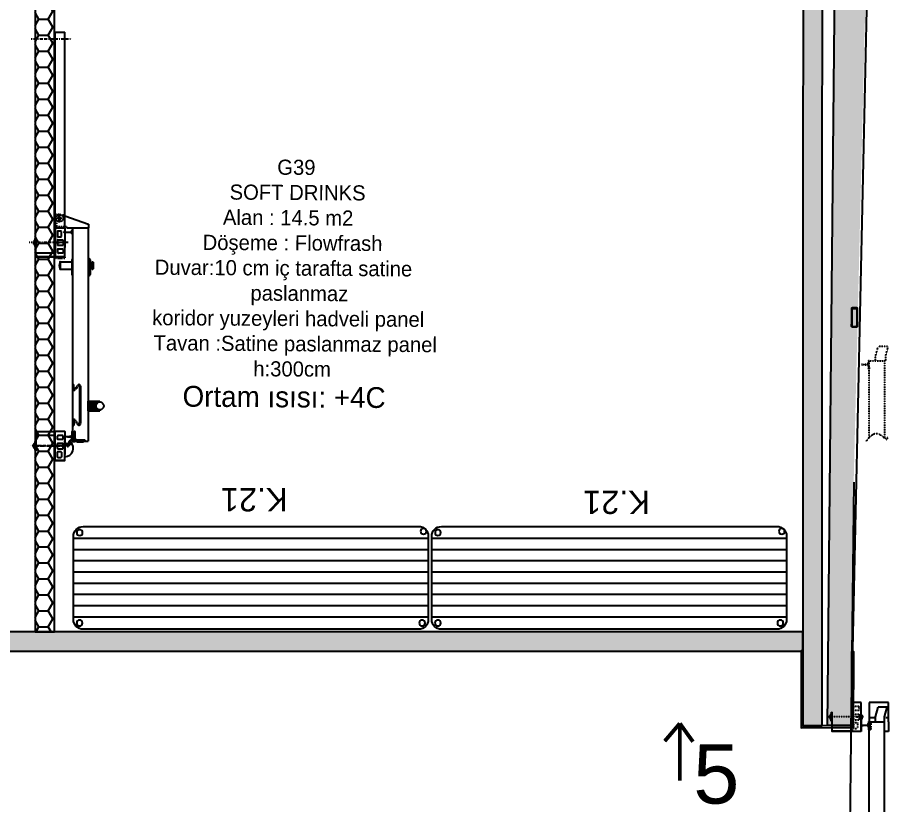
# Model space of a CAD drawing. Header units: millimetres. Extents: x 17474 to 44983, y -1049 to 14585.
# Drawn here: x 22592.6 to 23039.9, y 767.7 to 1173.8 of the extents above; entities that cross this region are included whole.
import ezdxf

# ---------------------------------------------------------------- set-up
doc = ezdxf.new("R2010")
doc.units = ezdxf.units.MM
doc.linetypes.add('STRICHPUNKT', pattern=[1, 0.5, -0.25, 0, -0.25])
doc.linetypes.add('VERDECKT', pattern=[0.375, 0.25, -0.125])
for name, color, linetype in [('10 CM  SOĞUK ODA PANEL-PASLANMAZ KAPLAMA', 253, 'Continuous'), ('ACHSEN', 12, 'STRICHPUNKT'), ('BEMASSUNG', 9, 'Continuous'), ('DUVAR', 2, 'Continuous'), ('DUVARIC', 254, 'Continuous'), ('HILFSKONSTR', 7, 'Continuous'), ('INT-HATCH-1', 254, 'Continuous'), ('Kıtc-041 İstif Rafı', 7, 'Continuous'), ('SOĞUK ODA KAPI', 42, 'Continuous'), ('TEXT03', 2, 'Continuous'), ('TXT-YOO', 7, 'Continuous'), ('UMRISS02', 1, 'Continuous'), ('UMRISS03', 2, 'Continuous'), ('UMRISS05', 3, 'Continuous'), ('VERDECKTE', 13, 'VERDECKT')]:
    doc.layers.add(name, color=color, linetype=linetype)
doc.styles.add('MEKAN', font='stylu.ttf', dxfattribs={"height": 13})
doc.styles.add('X_Roads$0$Standard', font='arial.ttf')

# ---------------------------------------------------------------- blocks, each defined once
blk = doc.blocks.new('A$C4AF70ADA')
at = {"layer": 'Kıtc-041 İstif Rafı'}
for p, q in [((178, 53), (5, 53)), ((0, 48), (0, 5)), ((183, 47), (0, 47)), ((183, 5), (183, 48)), ((183, 41.2), (0, 41.2)), ((183, 35.4), (0, 35.4)), ((183, 29.6), (0, 29.6)), ((183, 23.8), (0, 23.8)), ((183, 18), (0, 18)), ((183, 12.2), (0, 12.2)), ((183, 6.4), (0, 6.4)), ((5, 0), (178, 0))]:
    blk.add_line(p, q, dxfattribs=at)
for centre in [(2.5, 50.5), (179.78, 49.81), (3.21, 3.21), (179.79, 3.21)]:
    blk.add_circle(centre, 1.5, dxfattribs=at)
for centre, start, end in [((4.96, 48.04), 89.5349, 180.4651), ((178.04, 48), 359.5349, 90.4651), ((4.96, 4.96), 179.5349, 270.4651), ((178.04, 4.96), 269.5349, 0.4651)]:
    blk.add_arc(centre, 4.96, start, end, dxfattribs=at)
blk = doc.blocks.new('GÖRÜNÜŞ')
at = {"layer": 'DUVAR', "color": 30, "const_width": 2}
for points in [[(15813.47, 8139.45), (15805.67, 8130.29)], [(15813.47, 8139.45), (15813.47, 8109.96)], [(15813.47, 8139.45), (15820.24, 8130.01)]]:
    blk.add_lwpolyline(points, dxfattribs=at)
blk = doc.blocks.new('11')
at = {"layer": 'UMRISS05'}
for p, q in [((-32.4, 35.6), (17.6, 35.6)), ((-32.4, 35.6), (-32.4, -24.4)), ((-22.4, 35.6), (-22.4, -11.2)), ((-12.4, 35.6), (-12.4, -5)), ((-2.4, 35.6), (-2.4, -5)), ((7.6, 35.6), (7.6, -11.2)), ((17.6, 35.6), (17.6, -24.4)), ((-27.4, -24.4), (-32.4, -24.4)), ((12.6, -24.4), (17.6, -24.4))]:
    blk.add_line(p, q, dxfattribs=at)
blk.add_circle((-7.4, -24.4), 20, dxfattribs=at)
blk = doc.blocks.new('A$C345C278E')
at = {"layer": 'TEXT03'}
h = blk.add_hatch(dxfattribs=at)
h.set_pattern_fill('ANSI31', color=256, scale=0.1, angle=90, style=0)
h.set_pattern_definition([(45, (10.764042, -142.375187), (0.0088388348, -0.0088388348), [])])
h.paths.add_polyline_path([(119.15, 15.68, 0.16), (121.65, 15.68)])
at = {"layer": 'ACHSEN'}
for p, q in [((3.47, 1.02), (3.47, 21.92)), ((108.6, 20.08), (108.6, 0)), ((213.4, 19.54), (213.4, 0.73)), ((213.4, 2.25), (213.4, 18.86)), ((108.6, 13.09), (108.6, 15.49)), ((213.4, 13.09), (213.4, 15.49))]:
    blk.add_line(p, q, dxfattribs=at)
at = {"layer": 'ACHSEN', "ltscale": 0.1}
for p, q in [((95.1, 15.6), (96.9, 15.6)), ((96, 16.5), (96, 14.7))]:
    blk.add_line(p, q, dxfattribs=at)
at = {"layer": 'ACHSEN'}
blk.add_lwpolyline([(116.73, 13.61), (116.02, 13.61), (116.02, 18.28), (116.73, 18.28)], close=True, dxfattribs=at)
at = {"layer": 'BEMASSUNG'}
for p, q in [((113.91, 3.4), (113.91, 13.4)), ((207.91, 3.4), (207.91, 13.4))]:
    blk.add_line(p, q, dxfattribs=at)
at = {"layer": 'TEXT03'}
for p, q in [((117.52, 31.4), (125.02, 31.4)), ((118.54, 32.6), (122.34, 32.6)), ((118.54, 32.4), (118.54, 32.6)), ((118.54, 32.4), (122.34, 32.4)), ((118.74, 32.9), (122.14, 32.9)), ((122.34, 32.4), (122.34, 32.6)), ((117.02, 30.9), (125.52, 30.9)), ((117.02, 30.4), (117.02, 30.9)), ((117.02, 30.4), (125.52, 30.4)), ((125.52, 30.4), (125.52, 30.9)), ((117.48, 21.9), (124.98, 21.9)), ((118.5, 15.98), (118.5, 21.9)), ((122.3, 15.98), (122.3, 21.88)), ((118.5, 15.98), (122.3, 15.98)), ((118.8, 15.68), (122, 15.68)), ((118.8, 15.68), (122, 15.68))]:
    blk.add_line(p, q, dxfattribs=at)
for centre, radius, start, end in [((117.52, 30.9), 0.5, 90, 180), ((118.99, 32.52), 0.45, 122.681, 169.9389), ((118.28, 31.9), 0.565, 297.764, 62.236), ((122.61, 31.9), 0.565, 117.764, 242.236), ((121.9, 32.52), 0.45, 10.0611, 57.319), ((125.02, 30.9), 0.5, 0, 90), ((117.48, 22.4), 0.5, 180, 270), ((124.98, 22.4), 0.5, 270, 0), ((118.8, 15.98), 0.3, 180, 270), ((120.4, 19.49), 4.01, 251.8194, 288.1806), ((122, 15.98), 0.3, 270, 0)]:
    blk.add_arc(centre, radius, start, end, dxfattribs=at)
at = {"layer": 'UMRISS02'}
blk.add_line((211.74, 26.3), (210.2, 26.3), dxfattribs=at)
at = {"layer": 'UMRISS03'}
for p, q in [((94.78, 18.35), (99, 30.6)), ((99, 30.6), (101, 30.6)), ((101, 19.6), (101, 30.6)), ((211.3, 27.95), (211, 27.95)), ((211.3, 24.45), (211.3, 27.95)), ((102.05, 22.41), (102.09, 22.25)), ((104.35, 22.41), (104.32, 22.25)), ((205.85, 22.35), (205.85, 22.4)), ((207.35, 22.4), (205.85, 22.4)), ((207.3, 22.4), (207.9, 22.4)), ((208.21, 22.4), (207.98, 22.1)), ((208.3, 22.37), (208.3, 22.2)), ((208.51, 22.4), (208.51, 22.38)), ((208.91, 22.4), (208.91, 22.38)), ((209.2, 22.37), (209.2, 22.2)), ((210.65, 22.4), (209.25, 22.4)), ((209.29, 22.4), (209.52, 22.1)), ((211, 22.4), (210.2, 22.4)), ((211, 22.4), (210.2, 22.4)), ((211.3, 24.45), (211, 24.45)), ((211.05, 23.6), (211, 23.6)), ((211, 22.4), (211, 23.6)), ((211.25, 22.1), (211.25, 23.4)), ((211.25, 22.1), (211.25, 23.4)), ((100.5, 19.1), (101, 19.6)), ((100.5, 19.1), (101, 19.6)), ((100.5, 19.1), (100.5, 18.35)), ((100.5, 19.1), (100.5, 18.35)), ((101, 13.6), (101, 18.2)), ((101, 18.2), (101, 13.6)), ((101.2, 18.4), (109.94, 18.4)), ((101.2, 18.4), (111.17, 18.4)), ((101.2, 18.4), (101.3, 18.4)), ((102.58, 21.99), (102.22, 22.11)), ((103.15, 17.99), (102.99, 21.45)), ((103.25, 17.99), (103.42, 21.45)), ((103.83, 21.99), (104.19, 22.11)), ((115.8, 18.4), (109.82, 18.4)), ((116, 18.2), (116, 13.6)), ((181.5, 22.3), (203.1, 22.3)), ((206, 18.4), (206, 13.6)), ((206, 18.4), (212.18, 18.4)), ((207.98, 22.1), (206.1, 22.1)), ((208.15, 22.1), (206.27, 22.1)), ((208.2, 22.1), (206.8, 22.1)), ((208.2, 22.1), (206.8, 22.1)), ((208.05, 21.85), (207.89, 21.85)), ((210.7, 22.1), (209.3, 22.1)), ((210.4, 22.1), (209.3, 22.1)), ((209.61, 21.85), (209.45, 21.85)), ((211.25, 22.1), (209.52, 22.1)), ((211.25, 22.1), (209.52, 22.1)), ((210.4, 22.1), (210.4, 21.46)), ((220.8, 18.4), (210.83, 18.4)), ((210.9, 22.1), (210.9, 21.46)), ((211.06, 20.52), (212.69, 19.93)), ((211.23, 20.99), (212.79, 20.43)), ((220.8, 18.4), (212.06, 18.4)), ((212.87, 20.46), (212.87, 20.46)), ((220.8, 18.4), (220.7, 18.4)), ((221, 13.6), (221, 18.2)), ((221, 18.2), (221, 13.6)), ((102.6, 14.73), (102.6, 16.33)), ((105.4, 16.53), (102.8, 16.53)), ((102.8, 14.53), (105.4, 14.53)), ((105.6, 14.73), (105.6, 16.33)), ((107.1, 14.73), (107.1, 17.23)), ((107.3, 17.43), (109.7, 17.43)), ((107.3, 14.53), (109.7, 14.53)), ((109.9, 14.73), (109.9, 17.23)), ((111.9, 17.23), (111.9, 14.73)), ((112.1, 17.43), (113.8, 17.43)), ((112.1, 14.53), (113.5, 14.53)), ((114, 17.23), (114, 15.03)), ((208, 17.23), (208, 15.03)), ((209.9, 17.43), (208.2, 17.43)), ((209.9, 14.53), (208.5, 14.53)), ((210.1, 17.23), (210.1, 14.73)), ((212.1, 14.73), (212.1, 17.23)), ((214.7, 17.43), (212.3, 17.43)), ((214.7, 14.53), (212.3, 14.53)), ((214.9, 14.73), (214.9, 17.23)), ((216.4, 14.73), (216.4, 16.33)), ((216.6, 16.53), (219.2, 16.53)), ((219.2, 14.53), (216.6, 14.53)), ((219.4, 14.73), (219.4, 16.33)), ((101.2, 13.4), (114.51, 13.4)), ((114.5, 13.4), (115.8, 13.4)), ((114.5, 13.28), (114.5, 13.4)), ((114.5, 13.28), (115.73, 13.28)), ((114.5, 13.28), (114.51, 13.28)), ((115.38, 13.4), (115.7, 13.4)), ((115.88, 13.13), (115.88, 3.55)), ((116, 3.58), (116, 13.1)), ((206, 5.23), (206, 13.1)), ((206, 3.58), (206, 13.1)), ((206.12, 13.13), (206.12, 3.55)), ((207.5, 13.4), (206.2, 13.4)), ((207.5, 13.28), (206.27, 13.28)), ((206.62, 13.4), (206.3, 13.4)), ((220.8, 13.4), (207.49, 13.4)), ((207.5, 13.28), (207.49, 13.28)), ((207.5, 13.28), (207.5, 13.4)), ((115.73, 3.4), (106, 3.4)), ((106, 3.28), (106, 3.4)), ((115.7, 3.28), (106, 3.28)), ((106.35, 3.08), (106.35, 3.28)), ((106.35, 3.28), (110.85, 3.28)), ((106.35, 3.08), (110.85, 3.08)), ((107.46, 2.63), (107.6, 2.45)), ((107.46, 2.63), (109.74, 2.63)), ((109.6, 2.45), (109.74, 2.63)), ((110.85, 3.28), (110.85, 3.08)), ((206.27, 3.4), (216, 3.4)), ((206.3, 3.28), (216, 3.28)), ((215.65, 3.28), (211.15, 3.28)), ((211.15, 3.28), (211.15, 3.08)), ((215.65, 3.08), (211.15, 3.08)), ((214.54, 2.63), (212.26, 2.63)), ((212.4, 2.46), (212.26, 2.63)), ((214.54, 2.63), (214.4, 2.46)), ((215.65, 3.08), (215.65, 3.28)), ((216, 3.28), (216, 3.4))]:
    blk.add_line(p, q, dxfattribs=at)
at = {"layer": 'UMRISS03', "linetype": 'STRICHPUNKT'}
for p, q in [((103.12, 17.99), (103.08, 18.85)), ((103.28, 17.99), (103.33, 18.85))]:
    blk.add_line(p, q, dxfattribs=at)
at = {"layer": 'UMRISS03', "flags": 128}
for points in [[(212.81, 20.93), (212.78, 20.88), (212.76, 20.83), (212.75, 20.78), (212.74, 20.72), (212.74, 20.67), (212.74, 20.62), (212.76, 20.57), (212.78, 20.53), (212.8, 20.5), (212.83, 20.47), (212.87, 20.46)], [(212.87, 20.46), (212.89, 20.45), (212.93, 20.44), (212.95, 20.42), (212.96, 20.41), (212.97, 20.41), (212.97, 20.4), (212.97, 20.4), (212.97, 20.4)]]:
    blk.add_lwpolyline(points, dxfattribs=at)
at = {"layer": 'UMRISS03'}
for centre, radius, start, end in [((208.71, 22.38), 0.2, 180, 0), ((211.05, 23.4), 0.2, 0, 104.4626), ((211.05, 23.4), 0.2, 0, 90), ((214.71, 18.4), 4.3, 0, 138.0866), ((101.2, 18.2), 0.2, 90, 180), ((102.28, 22.3), 0.2, 192, 251.5825), ((102.39, 21.42), 0.6, 2.7124, 71.5825), ((103.2, 17.93), 0.075, 140.1906, 39.8094), ((103.13, 17.99), 0.025, 320.1906, 2.0149), ((103.28, 17.99), 0.025, 177.9851, 219.8094), ((104.02, 21.42), 0.6, 108.4175, 177.2876), ((104.12, 22.3), 0.2, 288.4175, 348), ((115.8, 18.2), 0.2, 0, 90), ((206.1, 22.35), 0.25, 180, 270), ((206.2, 18.2), 0.2, 90, 180), ((207.9, 22.15), 0.3, 189.5902, 269.5345), ((208.05, 21.55), 0.3, 8.5433, 90), ((208.2, 22.2), 0.1, 270, 0), ((174.73, 16.55), 33.99, 2.0149, 8.5433), ((242.77, 16.55), 33.99, 171.4567, 177.9851), ((209.46, 21.55), 0.3, 90.4655, 171.4567), ((209.3, 22.2), 0.1, 180, 270), ((209.6, 22.15), 0.3, 270.4655, 350.4098), ((211.4, 21.46), 1, 180, 250), ((211.4, 21.46), 0.5, 180, 250), ((214.97, 18.4), 2.8, 137.518, 180.0451), ((213.43, 15.89), 2.74, 66.6205, 113.3795), ((212.85, 20.3), 0.152, 37.9227, 78.3654), ((212.77, 20.44), 0.202, 312.0695, 348.2654), ((212.76, 19.98), 0.342, 43.9504, 64.5133), ((220.8, 18.2), 0.2, 0, 90), ((101.2, 13.6), 0.2, 180, 270), ((102.8, 16.33), 0.2, 90, 180), ((102.8, 14.73), 0.2, 180, 270), ((105.4, 16.33), 0.2, 0, 90), ((105.4, 14.73), 0.2, 270, 0), ((107.3, 17.23), 0.2, 90, 180), ((107.3, 14.73), 0.2, 180, 270), ((109.7, 17.23), 0.2, 0, 90), ((109.7, 14.73), 0.2, 270, 0), ((112.1, 17.23), 0.2, 90, 180), ((112.1, 14.73), 0.2, 180, 270), ((113.5, 15.03), 0.5, 270, 0), ((113.8, 17.23), 0.2, 0, 90), ((115.8, 13.6), 0.2, 270, 0), ((206.2, 13.6), 0.2, 180, 270), ((208.2, 17.23), 0.2, 90, 180), ((208.5, 15.03), 0.5, 180, 270), ((208.75, 17.68), 0.075, 140.1906, 39.8094), ((208.67, 17.74), 0.025, 320.1906, 2.0149), ((208.83, 17.74), 0.025, 177.9851, 219.8094), ((209.9, 17.23), 0.2, 0, 90), ((209.9, 14.73), 0.2, 270, 0), ((212.3, 17.23), 0.2, 90, 180), ((212.3, 14.73), 0.2, 180, 270), ((214.7, 17.23), 0.2, 0, 90), ((214.7, 14.73), 0.2, 270, 0), ((216.6, 16.33), 0.2, 90, 180), ((216.6, 14.73), 0.2, 180, 270), ((219.2, 16.33), 0.2, 0, 90), ((219.2, 14.73), 0.2, 270, 0), ((220.8, 13.6), 0.2, 270, 0), ((115.7, 13.1), 0.3, 0, 90), ((115.73, 13.13), 0.15, 0, 90), ((206.3, 13.1), 0.3, 90, 180), ((206.27, 13.13), 0.15, 90, 180), ((108.6, 6.98), 4.5, 240, 255.2684), ((108.6, 3.28), 1.3, 219.7021, 320.2979), ((108.6, 6.98), 4.5, 284.7316, 300), ((115.7, 3.58), 0.3, 270, 0), ((115.73, 3.55), 0.15, 270, 0), ((206.3, 3.58), 0.3, 180, 270), ((206.27, 3.55), 0.15, 180, 270), ((213.4, 6.98), 4.5, 240, 255.2684), ((213.4, 3.29), 1.3, 219.7021, 320.2979), ((213.4, 6.98), 4.5, 284.7316, 300)]:
    blk.add_arc(centre, radius, start, end, dxfattribs=at)
at = {"layer": 'UMRISS03', "linetype": 'STRICHPUNKT'}
blk.add_arc((103.2, 17.93), 0.105, 141.2647, 38.7353, dxfattribs=at)
at = {"layer": 'UMRISS03'}
for points, knots in [([(211.51, 21.27), (211.51, 21.27), (211.51, 21.27), (211.53, 21.27), (211.59, 21.25), (211.67, 21.23), (211.78, 21.2), (211.92, 21.16), (212.07, 21.12), (212.26, 21.07), (212.46, 21.02), (212.65, 20.97), (212.77, 20.94), (212.81, 20.93)], [0, 0, 0, 0, 0.050779, 0.152275, 0.250909, 0.349543, 0.451055, 0.552565, 0.651102, 0.749638, 0.851083, 0.952528, 1, 1, 1, 1]), ([(213.01, 20.22), (212.95, 20.16), (212.9, 20.1), (212.8, 19.96), (212.75, 19.89), (212.62, 19.68), (212.55, 19.53), (212.46, 19.3), (212.43, 19.22), (212.4, 19.1), (212.38, 19.06), (212.37, 18.98), (212.36, 18.94), (212.32, 18.74), (212.3, 18.57), (212.3, 18.4)], [0, 0, 0, 0, 0.125, 0.125, 0.25, 0.25, 0.5, 0.5, 0.625, 0.625, 0.6875, 0.6875, 0.75, 0.75, 1, 1, 1, 1]), ([(213.01, 20.22), (213.04, 20.26), (213.07, 20.29), (213.11, 20.35), (213.12, 20.37), (213.14, 20.41), (213.14, 20.43), (213.15, 20.48), (213.16, 20.5), (213.16, 20.54), (213.16, 20.56), (213.16, 20.6), (213.16, 20.61), (213.15, 20.65), (213.14, 20.67), (213.13, 20.7), (213.12, 20.72), (213.1, 20.74), (213.09, 20.76), (213.05, 20.8), (213.03, 20.82), (212.97, 20.86), (212.94, 20.88), (212.88, 20.91), (212.84, 20.92), (212.81, 20.93)], [0, 0, 0, 0, 0.125, 0.125, 0.1875, 0.1875, 0.25, 0.25, 0.3125, 0.3125, 0.375, 0.375, 0.4375, 0.4375, 0.5, 0.5, 0.5625, 0.5625, 0.625, 0.625, 0.75, 0.75, 0.875, 0.875, 1, 1, 1, 1])]:
    blk.add_open_spline(points, degree=3, knots=knots, dxfattribs=at)
at = {"layer": 'UMRISS05'}
for p, q in [((101, 22.4), (101, 30.4)), ((101, 30.4), (211, 30.4)), ((211, 22.4), (211, 30.4)), ((211, 22.4), (101, 22.4)), ((181.4, 22.4), (181.5, 22.3)), ((203.2, 22.4), (203.1, 22.3)), ((203.2, 22.4), (203.1, 22.3)), ((209, 22.4), (211, 22.4)), ((209, 22.4), (211, 22.4)), ((209, 22.4), (211, 22.4)), ((211, 22.4), (210.2, 22.4)), ((211, 22.4), (210.2, 22.4)), ((101, 18.35), (0, 18.35)), ((0, 13.4), (0, 18.35)), ((101, 18.35), (101, 18.2)), ((205.94, 18.1), (205.94, 17.88)), ((211.01, 18.4), (217.84, 18.4)), ((221, 18.35), (221, 18.2)), ((101.1, 13.4), (0, 13.4))]:
    blk.add_line(p, q, dxfattribs=at)
blk.add_arc((206.24, 18.1), 0.3, 90, 180, dxfattribs=at)
at = {"layer": 'VERDECKTE'}
for p, q in [((210.4, 22.1), (210.4, 28.7)), ((210.4, 28.7), (210.9, 28.7)), ((210.9, 28.7), (210.9, 22.1)), ((181.67, 22.5), (181.75, 22.95)), ((181.75, 22.5), (181.67, 22.5)), ((183.8, 22.95), (181.75, 22.95)), ((181.75, 22.4), (181.75, 22.5)), ((182.05, 25.02), (184.01, 23.46)), ((182.41, 25.37), (184.53, 23.65)), ((182.6, 26.4), (202, 26.4)), ((182.6, 25.9), (202, 25.9)), ((202.19, 25.37), (200.07, 23.65)), ((202.55, 25.02), (200.59, 23.46)), ((200.8, 22.95), (202.85, 22.95)), ((202.85, 22.94), (202.84, 22.95)), ((202.92, 22.5), (202.85, 22.95)), ((202.85, 22.5), (202.92, 22.5)), ((202.85, 22.4), (202.85, 22.5)), ((205.85, 23.48), (205.85, 23.6)), ((209.65, 23.6), (205.85, 23.6)), ((206.2, 23.2), (205.97, 23.3)), ((206.25, 23.2), (206.2, 23.2)), ((206.25, 23.2), (206.25, 23.35)), ((206.6, 23.2), (206.25, 23.35)), ((206.65, 23.2), (206.6, 23.2)), ((206.65, 23.2), (206.65, 23.35)), ((207, 23.2), (206.65, 23.35)), ((207.05, 23.2), (207, 23.2)), ((207.05, 23.2), (207.05, 23.3)), ((207.35, 23.35), (207.1, 23.35)), ((207.45, 22.5), (207.45, 23.25)), ((207.75, 22.5), (207.75, 23.2)), ((209.65, 23.3), (207.85, 23.3)), ((208.42, 23.18), (207.9, 22.5)), ((208.18, 22.47), (207.96, 22.42)), ((209, 23.22), (208.5, 23.22)), ((208.51, 22.78), (208.51, 22.4)), ((208.91, 22.78), (208.91, 22.4)), ((209.08, 23.18), (209.6, 22.5)), ((209.32, 22.47), (209.55, 22.42)), ((209.75, 23.7), (209.75, 24)), ((209.97, 24), (209.75, 24)), ((209.75, 22.5), (209.75, 23.2)), ((210.25, 23.25), (210.1, 23.6)), ((210.25, 23.6), (210.1, 23.6)), ((210.25, 23.2), (210.1, 23.2)), ((210.25, 22.85), (210.1, 23.2)), ((210.1, 22.5), (210.1, 22.75)), ((210.25, 23.65), (210.15, 23.88)), ((210.25, 22.8), (210.15, 22.8)), ((210.25, 23.6), (210.25, 23.65)), ((210.25, 23.2), (210.25, 23.25)), ((210.25, 22.8), (210.25, 22.85)), ((182.55, 22.3), (201.96, 22.3)), ((212.69, 19.93), (213.71, 19.56)), ((212.79, 20.43), (213.59, 20.14)), ((213.77, 19.76), (213.71, 19.56))]:
    blk.add_line(p, q, dxfattribs=at)
at = {"layer": 'VERDECKTE', "ltscale": 0.1}
for p, q in [((94.78, 18.35), (94, 16.1)), ((100.5, 18.35), (100.5, 14.1)), ((94, 14.1), (94, 16.1)), ((94, 14.1), (100.5, 14.1))]:
    blk.add_line(p, q, dxfattribs=at)
at = {"layer": 'VERDECKTE'}
for radius in [1.9, 0.7]:
    blk.add_circle((96, 15.6), radius, dxfattribs=at)
for centre, radius, start, end in [((182.6, 25.6), 0.8, 90, 229.5762), ((182.6, 25.6), 0.3, 90, 229.5762), ((183.8, 23.25), 0.3, 270, 45), ((183.95, 23.1), 0.8, 270, 43.2038), ((200.65, 23.1), 0.8, 133.2038, 270), ((200.8, 23.25), 0.3, 135, 270), ((202, 25.6), 0.8, 310.4238, 90), ((202, 25.6), 0.3, 310.4238, 90), ((206.05, 23.48), 0.2, 180, 246.8014), ((207.1, 23.3), 0.05, 90, 180), ((207.35, 23.25), 0.1, 0, 90), ((207.35, 22.5), 0.1, 270, 0), ((207.85, 23.2), 0.1, 90, 180), ((207.85, 22.5), 0.1, 180, 270), ((207.94, 22.47), 0.05, 143, 282.9192), ((208.2, 22.37), 0.1, 0, 100), ((208.5, 23.12), 0.1, 90, 143), ((208.71, 22.78), 0.2, 0, 180), ((209, 23.12), 0.1, 37, 90), ((209.3, 22.37), 0.1, 80, 180), ((209.56, 22.47), 0.05, 257.0808, 37), ((209.65, 23.7), 0.1, 270, 0), ((209.65, 23.2), 0.1, 0, 90), ((209.65, 22.5), 0.1, 270, 0), ((209.97, 23.8), 0.2, 23.1986, 90), ((210.15, 22.75), 0.05, 90, 180), ((210.2, 22.5), 0.1, 180, 270), ((100.46, 18.25), 0.15, 90, 135), ((213.49, 19.85), 0.3, 341.2417, 70), ((96, 15.6), 0.8, 162.3382, 101.6046)]:
    blk.add_arc(centre, radius, start, end, dxfattribs=at)
at = {"layer": 'BEMASSUNG', "xscale": 0.1, "yscale": 0.1, "zscale": 0.1, "rotation": 180}
blk.add_blockref('11', (192.06, 33.96), dxfattribs=at)
blk = doc.blocks.new('A$C48372AE2')
at = {"color": 1}
for p, q in [((0, 236.2), (0, 260.2)), ((1.5, 236.2), (1.5, 260.2)), ((3.1, 258.4), (1.6, 241.8)), ((1.6, 241.8), (4.5, 234.7)), ((3, 263.2), (15, 263.2)), ((3, 261.7), (15, 261.7)), ((68, 234.7), (3, 234.7)), ((68, 233.2), (3, 233.2)), ((5, 257.5), (3.6, 242.1)), ((3.6, 242.1), (6.3, 235.5)), ((4.5, 234.7), (6.3, 235.5)), ((43.3, 261.7), (7, 261.7)), ((43.1, 259.7), (7, 259.7)), ((15, 263.2), (15, 261.7)), ((32, 233.2), (32, 234.7)), ((56.7, 259.7), (43.1, 259.7)), ((56.7, 261.7), (43.3, 261.7)), ((93, 261.7), (56.7, 261.7)), ((93, 259.7), (56.7, 259.7)), ((97, 234.7), (68, 234.7)), ((68, 233.2), (68, 234.7)), ((97, 233.2), (68, 233.2)), ((85, 263.2), (85, 261.7)), ((97, 263.2), (85, 263.2)), ((97, 261.7), (85, 261.7)), ((96.4, 242.1), (93.7, 235.5)), ((95.5, 234.7), (93.7, 235.5)), ((95, 257.5), (96.4, 242.1)), ((98.4, 241.8), (95.5, 234.7)), ((96.9, 258.4), (98.4, 241.8)), ((98.5, 236.2), (98.5, 260.2)), ((100, 236.2), (100, 260.2))]:
    blk.add_line(p, q, dxfattribs=at)
for centre, radius, start, end in [((3, 260.2), 3, 90, 180), ((3, 236.2), 3, 180, 270), ((3, 260.2), 1.5, 90, 180), ((3, 236.2), 1.5, 180, 270), ((7, 257.7), 4, 90, 180), ((7, 257.7), 2, 90, 180), ((93, 257.7), 4, 0, 90), ((93, 257.7), 2, 0, 90), ((97, 260.2), 3, 0, 90), ((97, 260.2), 1.5, 0, 90), ((97, 236.2), 3, 270, 0), ((97, 236.2), 1.5, 270, 0)]:
    blk.add_arc(centre, radius, start, end, dxfattribs=at)
at = {"layer": 'ACHSEN'}
for p, q in [((2110.5, 201.8), (2110.5, 390)), ((4060.3, 199.4), (4060.3, 390.5)), ((2110.5, 237.8), (2110.5, 201.8)), ((287.7, 178.9), (284.9, 177.9)), ((292.3, 210.8), (291, 183.2)), ((292.1, 210.8), (291.7, 204)), ((293.1, 210.8), (294.4, 183.2)), ((293.4, 210.8), (293.7, 204)), ((297.7, 178.9), (300.6, 177.9)), ((248.2, 139.2), (199.2, 126)), ((274.2, 139.2), (248.2, 139.2)), ((272.9, 175.6), (272.9, 173.2)), ((272.9, 175.6), (286.7, 175.6)), ((674.9, 173.2), (274.2, 173.2)), ((274.2, 173.2), (274.2, 93.2)), ((279.7, 175.6), (288.5, 175.6)), ((283.5, 175.6), (283.8, 176.8)), ((288.6, 173.2), (286.7, 175.6)), ((288.9, 175.2), (288.9, 173.6)), ((296.9, 173.6), (296.9, 175.2)), ((297.2, 173.2), (299.1, 175.6)), ((297.3, 175.6), (308.5, 175.6)), ((299.1, 175.6), (314, 175.6)), ((301.9, 175.6), (301.6, 176.8)), ((304.1, 173.2), (316, 173.2)), ((316, 173.6), (316, 173.2)), ((199.2, 74), (199.2, 126)), ((274.2, 93.2), (671.7, 93.2)), ((248.2, 87.2), (199.2, 74)), ((274.2, 87.2), (248.2, 87.2))]:
    blk.add_line(p, q, dxfattribs=at)
at = {"layer": 'ACHSEN', "ltscale": 2}
for p, q in [((2055.9, 225.7), (2055.9, 247.7)), ((2074.9, 223.7), (2057.9, 223.7)), ((2074.9, 252.7), (2060.9, 252.7)), ((2076.9, 225.7), (2076.9, 250.7)), ((2096.9, 250.7), (2096.9, 225.7)), ((2098.9, 252.7), (2117.6, 252.7)), ((2098.9, 223.7), (2120.2, 223.7)), ((2116.5, 252.7), (2122.4, 252.7)), ((2124.9, 250.7), (2124.9, 225.7)), ((2139.9, 250.7), (2139.9, 234.7)), ((2141.9, 252.7), (2167.9, 252.7)), ((2141.9, 232.7), (2167.9, 232.7)), ((2169.9, 250.7), (2169.9, 234.7)), ((4000.9, 250.7), (4000.9, 234.7)), ((4028.9, 252.7), (4002.9, 252.7)), ((4028.9, 232.7), (4002.9, 232.7)), ((4030.9, 250.7), (4030.9, 234.7)), ((4045.9, 250.7), (4045.9, 225.7)), ((4054.2, 252.7), (4048.4, 252.7)), ((4071.9, 223.7), (4050.6, 223.7)), ((4071.9, 252.7), (4053.2, 252.7)), ((4073.9, 250.7), (4073.9, 225.7)), ((4093.9, 225.7), (4093.9, 250.7)), ((4095.9, 252.7), (4109.9, 252.7)), ((4095.9, 223.7), (4112.9, 223.7)), ((4114.9, 225.7), (4114.9, 247.7))]:
    blk.add_line(p, q, dxfattribs=at)
at = {"layer": 'ACHSEN', "ltscale": 0.2}
for p, q in [((2122.3, 223.7), (2120.3, 223.7)), ((4048.5, 223.7), (4050.5, 223.7))]:
    blk.add_line(p, q, dxfattribs=at)
at = {"layer": 'ACHSEN', "ltscale": 2}
for centre, radius, start, end in [((2060.9, 247.7), 5, 90, 180), ((2057.9, 225.7), 2, 180, 270), ((2074.9, 250.7), 2, 0, 90), ((2074.9, 225.7), 2, 270, 0), ((2141.9, 250.7), 2, 90, 180), ((2141.9, 234.7), 2, 180, 270), ((2167.9, 250.7), 2, 0, 90), ((2167.9, 234.7), 2, 270, 0), ((4002.9, 250.7), 2, 90, 180), ((4002.9, 234.7), 2, 180, 270), ((4028.9, 250.7), 2, 0, 90), ((4028.9, 234.7), 2, 270, 0), ((4095.9, 250.7), 2, 90, 180), ((4095.9, 225.7), 2, 180, 270), ((4109.9, 247.7), 5, 0, 90), ((4112.9, 225.7), 2, 270, 0)]:
    blk.add_arc(centre, radius, start, end, dxfattribs=at)
at = {"layer": 'ACHSEN', "ltscale": 0.2}
for centre, radius, start, end in [((2098.9, 250.7), 2, 90, 180), ((2098.9, 225.7), 2, 180, 270), ((2122.5, 250.2), 2.48, 11.1412, 91.5392), ((2122.5, 226.2), 2.48, 268.4608, 348.8588), ((4048.3, 250.2), 2.48, 88.4608, 168.8588), ((4048.3, 226.2), 2.48, 191.1412, 271.5392), ((4071.9, 250.7), 2, 0, 90), ((4071.9, 225.7), 2, 270, 0)]:
    blk.add_arc(centre, radius, start, end, dxfattribs=at)
at = {"layer": 'ACHSEN'}
for centre, radius, start, end in [((286.2, 183.5), 4.79, 288.4175, 357.2876), ((292.7, 211.3), 0.839, 321.2647, 218.7353), ((292.7, 211.3), 0.599, 320.1906, 219.8094), ((292.1, 210.8), 0.2, 357.9851, 39.8094), ((293.3, 210.8), 0.2, 140.1906, 182.0149), ((299.2, 183.5), 4.79, 182.7124, 251.5825), ((285.4, 176.4), 1.6, 108.4175, 168), ((288.5, 175.2), 0.399, 0, 90), ((297.3, 175.2), 0.399, 90, 180), ((300.1, 176.4), 1.6, 12, 71.5825), ((314, 173.6), 2, 0, 90)]:
    blk.add_arc(centre, radius, start, end, dxfattribs=at)
blk.add_spline([(687.6, 186.6), (652.2, 120.1), (678.8, 78), (663.2, 80.3)], degree=3, dxfattribs=at)
at = {"layer": 'BEMASSUNG'}
for p, q in [((2165.4, 363.2), (2165.4, 263.2)), ((4005.4, 363.2), (4005.4, 263.2)), ((4060.3, 237.8), (4060.3, 199.4))]:
    blk.add_line(p, q, dxfattribs=at)
at = {"layer": 'HILFSKONSTR', "color": 1}
for p, q in [((29.9, 259.7), (29.9, 261.7)), ((69.9, 259.7), (69.9, 261.7))]:
    blk.add_line(p, q, dxfattribs=at)
at = {"layer": 'UMRISS03'}
for p, q in [((2085.4, 363.2), (2085.4, 364)), ((2183.4, 364), (2085.4, 364)), ((2183.6, 363.2), (2085.4, 363.2)), ((2087.9, 364), (2087.9, 366)), ((2132.9, 364), (2087.9, 364)), ((2100.4, 372.3), (2099, 370.5)), ((2121.8, 370.5), (2099, 370.5)), ((2121.8, 370.5), (2120.4, 372.3)), ((2132.9, 366), (2132.9, 364)), ((2184.6, 265), (2184.6, 362.2)), ((2185.4, 265.2), (2185.4, 362)), ((3985.4, 265.2), (3985.4, 362)), ((3986.2, 265), (3986.2, 362.2)), ((3987.2, 363.2), (4085.4, 363.2)), ((3987.4, 364), (4085.4, 364)), ((4037.9, 366), (4037.9, 364)), ((4037.9, 364), (4082.9, 364)), ((4049, 370.5), (4050.4, 372.3)), ((4049, 370.5), (4071.8, 370.5)), ((4070.4, 372.3), (4071.8, 370.5)), ((4082.9, 364), (4082.9, 366)), ((4085.4, 363.2), (4085.4, 364)), ((2170.4, 263.2), (2170.4, 264)), ((2170.4, 264), (2179.3, 264)), ((2170.4, 263.2), (2183.4, 263.2)), ((2175.4, 266), (2175.5, 266)), ((2175.4, 266), (2175.4, 265.8)), ((2175.4, 265.8), (2175.5, 265.8)), ((2175.4, 264.8), (2175.4, 264.5)), ((2175.4, 264.8), (2175.5, 264.8)), ((2175.4, 264.5), (2175.5, 264.5)), ((2175.4, 261.5), (2175.4, 261.8)), ((2175.4, 261.8), (2175.5, 261.8)), ((2175.4, 261.5), (2175.5, 261.5)), ((2175.4, 260.5), (2175.5, 260.5)), ((2175.4, 260.3), (2175.4, 260.5)), ((2175.4, 260.3), (2175.5, 260.3)), ((2175.5, 266.5), (2175.5, 264)), ((2175.5, 266.5), (2179.3, 266.5)), ((2175.5, 259.8), (2175.5, 263.1)), ((2175.5, 259.8), (2179.3, 259.8)), ((2179.3, 266.5), (2179.3, 264)), ((2179.3, 266), (2179.4, 266)), ((2179.3, 265.8), (2179.4, 265.8)), ((2179.3, 264.8), (2179.4, 264.8)), ((2179.3, 264.5), (2179.4, 264.5)), ((2179.3, 264), (2183.6, 264)), ((2179.3, 259.8), (2179.3, 263.1)), ((2179.3, 261.8), (2179.4, 261.8)), ((2179.3, 261.5), (2179.4, 261.5)), ((2179.3, 260.5), (2179.4, 260.5)), ((2179.3, 260.3), (2179.4, 260.3)), ((2179.4, 266), (2179.4, 265.8)), ((2179.4, 264.8), (2179.4, 264.5)), ((2179.4, 261.5), (2179.4, 261.8)), ((2179.4, 260.3), (2179.4, 260.5)), ((3989.5, 263.2), (3985.4, 263.2)), ((3991.5, 264), (3987.2, 264)), ((3989.5, 263.2), (3987.4, 263.2)), ((3991.5, 266), (3991.4, 266)), ((3991.4, 266), (3991.4, 265.8)), ((3991.5, 265.8), (3991.4, 265.8)), ((3991.4, 264.8), (3991.4, 264.5)), ((3991.5, 264.8), (3991.4, 264.8)), ((3991.5, 264.5), (3991.4, 264.5)), ((3991.4, 261.5), (3991.4, 261.8)), ((3991.5, 261.8), (3991.4, 261.8)), ((3991.5, 261.5), (3991.4, 261.5)), ((3991.5, 260.5), (3991.4, 260.5)), ((3991.4, 260.3), (3991.4, 260.5)), ((3991.5, 260.3), (3991.4, 260.3)), ((3991.5, 266.5), (3991.5, 264)), ((3995.3, 266.5), (3991.5, 266.5)), ((4000.4, 264), (3991.5, 264)), ((3991.5, 259.8), (3991.5, 263.1)), ((3995.3, 259.8), (3991.5, 259.8)), ((3995.3, 266.5), (3995.3, 264)), ((3995.4, 266), (3995.3, 266)), ((3995.4, 265.8), (3995.3, 265.8)), ((3995.4, 264.8), (3995.3, 264.8)), ((3995.4, 264.5), (3995.3, 264.5)), ((3995.3, 259.8), (3995.3, 263.1)), ((3995.4, 261.8), (3995.3, 261.8)), ((3995.4, 261.5), (3995.3, 261.5)), ((3995.4, 260.5), (3995.3, 260.5)), ((3995.4, 260.3), (3995.3, 260.3)), ((3995.4, 266), (3995.4, 265.8)), ((3995.4, 264.8), (3995.4, 264.5)), ((3995.4, 261.5), (3995.4, 261.8)), ((3995.4, 260.3), (3995.4, 260.5)), ((4000.4, 263.2), (4000.4, 264)), ((2148.2, 178.9), (2145.3, 177.9)), ((2152.8, 210.8), (2151.5, 183.2)), ((2153.6, 210.8), (2154.9, 183.2)), ((2158.2, 178.9), (2161.1, 177.9)), ((4006.5, 213.2), (4028.5, 213.2)), ((4006.8, 213.2), (4026.9, 213.2)), ((4012.6, 178.9), (4009.7, 177.9)), ((4017.2, 210.8), (4015.8, 183.2)), ((4018, 210.8), (4019.3, 183.2)), ((4022.6, 178.9), (4025.4, 177.9)), ((2035.4, 73.2), (2035.4, 173.2)), ((2035.4, 173.2), (2155.3, 173.2)), ((2109.4, 139.2), (2060.4, 126)), ((2135.4, 139.2), (2109.4, 139.2)), ((2115.4, 139.2), (2115.4, 173.2)), ((2133.4, 175.6), (2133.4, 173.2)), ((2133.4, 175.6), (2147.2, 175.6)), ((2133.4, 175.6), (2133.4, 173.2)), ((2140.2, 175.6), (2149, 175.6)), ((2144, 175.6), (2144.3, 176.8)), ((2146.2, 173.2), (2149, 173.2)), ((2149, 173.2), (2147.2, 175.6)), ((2149.4, 175.2), (2149.4, 173.6)), ((2157.3, 173.6), (2157.3, 175.2)), ((2157.7, 173.2), (2159.5, 175.6)), ((2157.7, 175.6), (2168.9, 175.6)), ((2159.5, 175.6), (2174.5, 175.6)), ((2162.4, 175.6), (2162.1, 176.8)), ((2164.5, 173.2), (2176.5, 173.2)), ((2176.5, 173.6), (2176.5, 173.2)), ((3994.3, 173.6), (3994.3, 173.2)), ((4006.2, 173.2), (3994.3, 173.2)), ((4011.2, 175.6), (3996.2, 175.6)), ((4013, 175.6), (4001.8, 175.6)), ((4008.4, 175.6), (4008.6, 176.8)), ((4013.1, 173.2), (4011.2, 175.6)), ((4013.4, 173.6), (4013.4, 175.2)), ((4021.4, 175.2), (4021.4, 173.6)), ((4021.7, 173.2), (4023.6, 175.6)), ((4024.6, 173.2), (4021.7, 173.2)), ((4030.6, 175.6), (4021.8, 175.6)), ((4037.4, 175.6), (4023.6, 175.6)), ((4026.8, 175.6), (4026.5, 176.8)), ((4035.4, 173.2), (4055.4, 173.2)), ((4055.4, 73.2), (4055.4, 173.2)), ((4135.4, 173.2), (4135.4, 73.2)), ((2060.4, 80.2), (2060.4, 126)), ((2109.4, 93.3), (2060.4, 80.2)), ((2135.4, 93.3), (2109.4, 93.3)), ((2185.4, 73.2), (2185.4, 93.2)), ((3985.5, 73.2), (3985.5, 93.2)), ((2135.4, 73.2), (2035.4, 73.2)), ((2115.4, 73.2), (2115.4, 87.2)), ((2135.4, 73.2), (2185.4, 73.2)), ((4035.4, 73.2), (3985.5, 73.2)), ((4135.4, 73.2), (4035.4, 73.2))]:
    blk.add_line(p, q, dxfattribs=at)
at = {"layer": 'UMRISS03', "linetype": 'STRICHPUNKT'}
for p, q in [((2152.5, 210.8), (2152.2, 204)), ((2153.9, 210.8), (2154.2, 204)), ((4016.9, 210.8), (4016.6, 204)), ((4018.2, 210.8), (4018.5, 204))]:
    blk.add_line(p, q, dxfattribs=at)
at = {"layer": 'UMRISS03'}
for centre, radius, start, end in [((2110.4, 327), 45, 104.7316, 120), ((2110.4, 364), 13, 39.7021, 140.2979), ((2110.4, 327), 45, 60, 75.2684), ((2183.4, 362), 2, 0, 90), ((2183.6, 362.2), 1, 0, 90), ((3987.4, 362), 2, 90, 180), ((3987.2, 362.2), 1, 90, 180), ((4060.4, 327), 45, 104.7316, 120), ((4060.4, 364), 13, 39.7021, 140.2979), ((4060.4, 327), 45, 60, 75.2684), ((2183.4, 265.2), 2, 270, 0), ((2183.6, 265), 1, 270, 0), ((3987.4, 265.2), 2, 180, 270), ((3987.2, 265), 1, 180, 270), ((2110.5, 237.8), 27.4, 246.6205, 293.3795), ((2146.7, 183.5), 4.79, 288.4175, 357.2876), ((2153.2, 211.3), 0.599, 320.1906, 219.8094), ((2152.6, 210.8), 0.2, 357.9851, 39.8094), ((2153.8, 210.8), 0.2, 140.1906, 182.0149), ((2159.7, 183.5), 4.79, 182.7124, 251.5825), ((4011.1, 183.5), 4.79, 288.4175, 357.2876), ((4017.6, 211.3), 0.599, 320.1906, 219.8094), ((4017, 210.8), 0.2, 357.9851, 39.8094), ((4018.2, 210.8), 0.2, 140.1906, 182.0149), ((4024.1, 183.5), 4.79, 182.7124, 251.5825), ((4060.3, 237.8), 27.4, 246.6205, 293.3795), ((2145.8, 176.4), 1.6, 108.4175, 168), ((2149, 175.2), 0.399, 0, 90), ((2149, 173.6), 0.399, 270, 0), ((2157.7, 175.2), 0.399, 90, 180), ((2157.7, 173.6), 0.399, 180, 270), ((2160.6, 176.4), 1.6, 12, 71.5825), ((2174.5, 173.6), 2, 0, 90), ((3996.2, 173.6), 2, 90, 180), ((4010.2, 176.4), 1.6, 108.4175, 168), ((4013, 175.2), 0.399, 0, 90), ((4013, 173.6), 0.399, 270, 0), ((4021.8, 175.2), 0.399, 90, 180), ((4021.8, 173.6), 0.399, 180, 270), ((4024.9, 176.4), 1.6, 12, 71.5825)]:
    blk.add_arc(centre, radius, start, end, dxfattribs=at)
at = {"layer": 'UMRISS03', "linetype": 'STRICHPUNKT'}
for centre in [(2153.2, 211.3), (4017.6, 211.3)]:
    blk.add_arc(centre, 0.839, 321.2647, 218.7353, dxfattribs=at)
at = {"layer": 'UMRISS05'}
for p, q in [((2035.4, 213.2), (2035.4, 263.2)), ((2182.4, 263.2), (2035.4, 263.2)), ((2185.4, 213.2), (2185.4, 263.2)), ((3985.4, 263.2), (3985.4, 213.2)), ((4085.4, 263.2), (3985.4, 263.2)), ((4085.4, 263.2), (3985.4, 263.2)), ((4135.4, 263.2), (3985.4, 263.2)), ((4085.4, 263.2), (3985.4, 263.2)), ((3991.5, 263.2), (3985.4, 263.2)), ((3988.4, 263.2), (4032.1, 263.2)), ((4135.4, 213.2), (4135.4, 263.2)), ((2185.4, 213.2), (2035.4, 213.2)), ((2122.9, 213.2), (2185.4, 213.2)), ((2140.3, 213.2), (2123.3, 213.2)), ((2140.3, 213.2), (2123.3, 213.2)), ((2183.3, 213.2), (2166.3, 213.2)), ((3860.4, 189.2), (3853.4, 182.2)), ((3853.4, 182.2), (3907.4, 182.2)), ((3853.4, 176.2), (3853.4, 182.2)), ((3860.4, 189.2), (3900.4, 189.2)), ((3900.4, 189.2), (3907.4, 182.2)), ((3907.4, 176.2), (3907.4, 182.2)), ((4047.9, 213.2), (3985.4, 213.2)), ((3985.4, 213.2), (4135.4, 213.2)), ((3987.5, 213.2), (4004.5, 213.2)), ((4030.5, 213.2), (4047.5, 213.2)), ((4135.4, 173.2), (2135.4, 173.2)), ((2135.4, 173.2), (2135.4, 93.2)), ((2135.4, 173.2), (2135.4, 93.2)), ((3795.4, 173.2), (3795.4, 176.2)), ((3795.4, 176.2), (3965.4, 176.2)), ((3965.4, 173.2), (3795.4, 173.2)), ((3965.4, 176.2), (3965.4, 173.2)), ((4035.4, 93.2), (4035.4, 173.2)), ((4035.4, 93.2), (2135.4, 93.2)), ((3977.9, 93.2), (3782.9, 93.2)), ((3782.9, 93.2), (3782.9, 33.2)), ((3977.9, 93.2), (3977.9, 33.2)), ((3972.9, 28.2), (3787.9, 28.2)), ((3870.4, 28.2), (3870.4, 24.7)), ((3890.4, 28.2), (3890.4, 24.7))]:
    blk.add_line(p, q, dxfattribs=at)
for centre, radius, start, end in [((3787.9, 33.2), 5, 180, 270), ((3880.4, 24.7), 25, 172.0538, 7.9462), ((3880.4, 24.7), 10, 180, 0), ((3972.9, 33.2), 5, 270, 0)]:
    blk.add_arc(centre, radius, start, end, dxfattribs=at)
at = {"layer": 'VERDECKTE', "ltscale": 0.3}
for p, q in [((2101.5, 212.6), (2101.5, 223.7)), ((2106.1, 263.2), (2106.1, 252.7)), ((2115, 263.2), (2115, 252.7)), ((4055.8, 263.2), (4055.8, 252.7)), ((4064.7, 263.2), (4064.7, 252.7)), ((4069.3, 212.6), (4069.3, 223.7)), ((2120.2, 223.2), (2120.2, 212.6)), ((4050.6, 223.2), (4050.6, 212.6))]:
    blk.add_line(p, q, dxfattribs=at)
at = {"layer": 'VERDECKTE'}
for p, q in [((2141.4, 170), (2142.2, 170)), ((2141.4, 169.6), (2142.6, 166.8)), ((2141.4, 166.8), (2142.6, 166.8)), ((2141.4, 166.4), (2142.6, 163.6)), ((2141.4, 163.6), (2142.6, 163.6)), ((2141.4, 163.2), (2142.2, 161.3)), ((2142.6, 172.4), (2142.6, 170.4)), ((2143.6, 160.4), (2145.4, 160.4)), ((2145.4, 172.4), (2145.4, 166.8)), ((2145.4, 162.8), (2145.4, 160.4)), ((2146.2, 172.8), (2146.2, 170.8)), ((2146.2, 170.8), (2149.3, 169.2)), ((2146.2, 166), (2160.5, 166)), ((2146.2, 163.6), (2176.5, 163.6)), ((2149.5, 169.2), (2153.4, 169.2)), ((2153.4, 169.2), (2157.3, 169.2)), ((2157.4, 169.2), (2160.5, 170.8)), ((2157.7, 173.2), (2160.5, 173.2)), ((2160.5, 170.8), (2160.5, 172.8)), ((2161.3, 172.4), (2161.3, 166.8)), ((2163.7, 172.4), (2163.7, 166.4)), ((2164.5, 165.6), (2166.5, 165.6)), ((2166.9, 166.8), (2167.3, 166.8)), ((2166.9, 166.8), (2166.9, 166)), ((2167.3, 166.8), (2170.1, 165.6)), ((2170.1, 166.8), (2170.5, 166.8)), ((2170.1, 166.8), (2170.1, 165.6)), ((2170.5, 166.8), (2173.3, 165.6)), ((2173.3, 166.8), (2173.3, 165.6)), ((2173.3, 166.8), (2173.7, 166.8)), ((2173.7, 166.8), (2175.5, 166)), ((2176.5, 164.5), (2176.5, 163.6)), ((3994.3, 164.5), (3994.3, 163.6)), ((4024.6, 163.6), (3994.3, 163.6)), ((3997, 166.8), (3995.2, 166)), ((3997.4, 166.8), (3997, 166.8)), ((4000.2, 166.8), (3997.4, 165.6)), ((3997.4, 166.8), (3997.4, 165.6)), ((4000.6, 166.8), (4000.2, 166.8)), ((4003.4, 166.8), (4000.6, 165.6)), ((4000.6, 166.8), (4000.6, 165.6)), ((4003.8, 166.8), (4003.4, 166.8)), ((4003.8, 166.8), (4003.8, 166)), ((4006.2, 165.6), (4004.2, 165.6)), ((4007, 172.4), (4007, 166.4)), ((4009.4, 172.4), (4009.4, 166.8)), ((4013.1, 173.2), (4010.2, 173.2)), ((4010.2, 170.8), (4010.2, 172.8)), ((4013.3, 169.2), (4010.2, 170.8)), ((4024.6, 166), (4010.2, 166)), ((4017.4, 169.2), (4013.5, 169.2)), ((4021.3, 169.2), (4017.4, 169.2)), ((4024.6, 170.8), (4021.5, 169.2)), ((4024.6, 172.8), (4024.6, 170.8)), ((4025.4, 172.4), (4025.4, 166.8)), ((4025.4, 162.8), (4025.4, 160.4)), ((4027.1, 160.4), (4025.4, 160.4)), ((4028.2, 172.4), (4028.2, 170.4)), ((4029.4, 169.6), (4028.2, 166.8)), ((4029.4, 166.8), (4028.2, 166.8)), ((4029.4, 166.4), (4028.2, 163.6)), ((4029.4, 163.6), (4028.2, 163.6)), ((4029.4, 170), (4028.6, 170)), ((4029.4, 163.2), (4028.6, 161.3))]:
    blk.add_line(p, q, dxfattribs=at)
for centre, radius, start, end in [((2141.8, 172.4), 0.799, 0, 90), ((2142.2, 170.4), 0.399, 270, 0), ((2143.6, 162), 1.6, 203.1986, 270), ((2146.2, 172.4), 0.799, 90, 180), ((2146.2, 166.8), 0.799, 180, 270), ((2146.2, 162.8), 0.799, 90, 180), ((2146.6, 172.8), 0.399, 90, 180), ((2160.1, 172.8), 0.399, 0, 90), ((2160.5, 172.4), 0.799, 0, 90), ((2160.5, 166.8), 0.799, 270, 0), ((2164.5, 172.4), 0.799, 90, 180), ((2164.5, 166.4), 0.799, 180, 270), ((2166.5, 166), 0.399, 270, 0), ((2174.9, 164.5), 1.6, 0, 66.8014), ((3995.9, 164.5), 1.6, 113.1986, 180), ((4004.2, 166), 0.399, 180, 270), ((4006.2, 172.4), 0.799, 0, 90), ((4006.2, 166.4), 0.799, 270, 0), ((4010.2, 172.4), 0.799, 90, 180), ((4010.2, 166.8), 0.799, 180, 270), ((4010.6, 172.8), 0.399, 90, 180), ((4024.2, 172.8), 0.399, 0, 90), ((4024.6, 172.4), 0.799, 0, 90), ((4024.6, 166.8), 0.799, 270, 0), ((4024.6, 162.8), 0.799, 0, 90), ((4027.1, 162), 1.6, 270, 336.8014), ((4029, 172.4), 0.799, 90, 180), ((4028.6, 170.4), 0.399, 180, 270)]:
    blk.add_arc(centre, radius, start, end, dxfattribs=at)

msp = doc.modelspace()

# ---------------------------------------------------------------- hatches: boundary and pattern name
at = {"layer": '10 CM  SOĞUK ODA PANEL-PASLANMAZ KAPLAMA'}
h = msp.add_hatch(dxfattribs=at)
h.set_pattern_fill('HONEY', color=256, scale=1.5)
h.set_pattern_definition([(0, (14620.534, 2127.014), (7.14375, 4.124446), [4.7625, -9.525]), (120, (14620.534, 2127.014), (-7.14375, 4.124446), [4.7625, -9.525]), (60, (14620.534, 2127.014), (2e-08, 8.248892), [-9.525, 4.7625])])
h.paths.add_polyline_path([(23007.56, 808.4), (23007.8, 1469.02), (22997.8, 1469.02), (22997.75, 808.4)])
h = msp.add_hatch(dxfattribs=at)
h.set_pattern_fill('HONEY', color=256, scale=1.5)
h.set_pattern_definition([(0, (15824.369, 2373.0347), (7.14375, 4.124446), [4.7625, -9.525]), (120, (15824.369, 2373.0347), (-7.14375, 4.124446), [4.7625, -9.525]), (60, (15824.369, 2373.0347), (2e-08, 8.248892), [-9.525, 4.7625])])
h.paths.add_polyline_path([(22601.8, 856.89), (22611.8, 856.89), (22611.8, 1192.75), (22601.8, 1192.75)])
h = msp.add_hatch(dxfattribs=at)
h.set_pattern_fill('HONEY', color=256, scale=1.5)
h.set_pattern_definition([(0, (14531.355, 2134.0226), (7.14375, 4.124446), [4.7625, -9.525]), (120, (14531.355, 2134.0226), (-7.14375, 4.124446), [4.7625, -9.525]), (60, (14531.355, 2134.0226), (2e-08, 8.248892), [-9.525, 4.7625])])
h.paths.add_polyline_path([(22997.73, 856.9), (19827.81, 856.89), (19827.81, 846.89), (22178.81, 846.89), (22997.73, 846.9)])
at = {"layer": 'DUVARIC'}
h = msp.add_hatch(dxfattribs=at)
h.set_pattern_fill('JIS_STN_2.5', color=256, scale=2, angle=-0.33)
h.set_pattern_definition([(44.669988, (-17068.903, -6478.339), (-3.5151114, 3.5558391), []), (44.669988, (-17065.373, -6478.359), (-3.5151114, 3.5558391), [2.4, -1])])
h.paths.add_polyline_path([(23018.57, 1654.96), (23038.57, 1654.96), (23041.71, 1971.82), (23030.04, 1971.89), (23029.98, 1960.89), (23030.72, 1960.89), (23030.38, 1905.02), (23020.95, 1905.1)])
h.paths.add_polyline_path([(23010.46, 808.48), (23022.5, 808.57), (23023.89, 934), (23036.88, 1468.98), (23016.88, 1468.98), (23011.89, 919.83)])
h.paths.add_polyline_path([(23063.63, 134.94), (23043.63, 134.94), (23040.99, -208.22), (23007.89, -207.6), (23007.68, -239.3), (22554.68, -232.8), (22554.55, -207.49), (22512.19, -205.42), (22507.81, -226.3), (22215.09, -224.5), (22197.19, -212.2), (22186.23, -211.39), (22025.37, -208.6), (22025.02, -228.59), (22185.32, -231.38), (22190.27, -231.74), (22208.82, -244.46), (22524.04, -246.4), (22528.27, -226.22), (22534.62, -226.53), (22534.77, -252.51), (23027.55, -259.58), (23027.76, -228.14), (23060.83, -229.04)])
h.paths.add_polyline_path([(23044.59, 259.09), (23069.42, 259.09), (23069.31, 526.91), (23033.74, 527.15), (23033.57, 527.03), (23019.3, 527.03), (23020.38, 622.56), (23008.55, 622.59), (23007.19, 517.4), (23020.19, 516.5), (23020.29, 449), (23046.05, 448.8)])
at = {"layer": 'INT-HATCH-1'}
h = msp.add_hatch(color=6, dxfattribs=at)
h.dxf.hatch_style = 1
h.set_gradient(color1=(135, 135, 135), color2=(48, 48, 48), tint=1)
h.paths.add_polyline_path([(22997.73, 808.38), (22997.73, 847.09), (22996.73, 847.09), (22996.73, 808.38), (22996.73, 807.38), (23022.86, 807.53), (23023.86, 807.53), (23023.98, 846.48), (23022.75, 846.47), (23022.75, 808.57)])

# ---------------------------------------------------------------- linework, layer by layer
at = {"layer": '10 CM  SOĞUK ODA PANEL-PASLANMAZ KAPLAMA'}
msp.add_lwpolyline([(23007.56, 808.4), (23007.8, 1469.02), (22997.8, 1469.02), (22997.75, 808.4), (23007.56, 808.4)], dxfattribs=at)
for points in [[(22601.8, 856.89), (22611.8, 856.89), (22611.8, 1192.75), (22601.8, 1192.75)], [(22997.73, 856.9), (19827.81, 856.89), (19827.81, 846.89), (22178.81, 846.89), (22997.73, 846.9)]]:
    msp.add_lwpolyline(points, close=True, dxfattribs=at)
at = {"layer": 'DUVARIC', "color": 1}
msp.add_line((23023.89, 934), (23019.3, 527.03), dxfattribs=at)
msp.add_line((23023.89, 934), (23019.3, 527.03), dxfattribs=at)
at = {"layer": 'INT-HATCH-1', "color": 2}
msp.add_lwpolyline([(23016.88, 1468.98), (23036.78, 1468.98), (23022.5, 808.57), (23010.46, 808.48), (23016.88, 1468.98)], dxfattribs=at)
at = {"layer": 'INT-HATCH-1', "color": 6}
msp.add_lwpolyline([(22997.73, 808.38), (22997.73, 847.09), (22996.73, 847.09), (22996.73, 808.38), (22996.73, 807.38), (23022.86, 807.53), (23023.86, 807.53), (23023.98, 846.48), (23022.75, 846.47), (23022.75, 808.57), (22997.73, 808.38)], dxfattribs=at)

# ---------------------------------------------------------------- block references
at = {"layer": 'DUVAR', "color": 30}
msp.add_blockref('GÖRÜNÜŞ', (7120.77, -7329.83), dxfattribs=at)
at = {"layer": 'Kıtc-041 İstif Rafı', "xscale": -1}
for p in [(22804.55, 858.2), (22989.28, 858.2)]:
    msp.add_blockref('A$C4AF70ADA', p, dxfattribs=at)
at = {"layer": 'SOĞUK ODA KAPI', "rotation": 270}
msp.add_blockref('A$C345C278E', (22598.8, 1166.2), dxfattribs=at)
at = {"layer": 'SOĞUK ODA KAPI', "xscale": -0.1, "yscale": 0.1, "zscale": 0.1, "rotation": 90}
msp.add_blockref('A$C48372AE2', (23049.12, 1024.01), dxfattribs=at)

# ---------------------------------------------------------------- texts
at = {"layer": 'Kıtc-041 İstif Rafı', "color": 0, "char_height": 12, "attachment_point": 1, "rotation": 180, "style": 'X_Roads$0$Standard'}
for insert in [(22732.04, 918.97), (22918.86, 917.66)]:
    msp.add_mtext_dynamic_manual_height_columns('K.21', width=300.4683, gutter_width=50, heights=[0], dxfattribs=dict(at, insert=insert))
at = {"layer": 'TXT-YOO', "insert": (22638.01, 1101.01), "char_height": 7.8, "width": 199.4252, "attachment_point": 1, "rotation": 359.6197, "style": 'MEKAN'}
msp.add_mtext('\\pi88.68356;G39\\P\\pi64.19864;SOFT DRINKS  \\P\\pi60.82968;Alan : 14.5 m2  \\P\\pi50.45728;Döşeme : Flowfrash\\P\\pi25.86958;Duvar:10 cm iç tarafta satine \\P\\pi75.29051;paslanmaz\\P\\pi24.68473;koridor yuzeyleri hadveli panel\\P\\pi22.59483; Tavan :Satine paslanmaz panel  \\P\\pi77.02924;h:300cm \\P\\pi40.65184;{\\H1.3736x;\\C14;\\c158;Ortam ısısı: +4C}\\P\\pi97.7769; \\P\\pi93.90545;   ', dxfattribs=at)
at = {"layer": 'TXT-YOO', "color": 30, "insert": (22635.01, 614.86), "char_height": 48.9216, "width": 634.8701, "attachment_point": 7, "rotation": 0.3803, "style": 'MEKAN'}
msp.add_mtext('\\pi307.24304;{\\f@Arial Unicode MS|b0|i0|c162|p34;\\H0.625x;5}  \\P\\pi305.29417; \\P\\pi281.01244;   ', dxfattribs=at)

doc.saveas('drawing.dxf')
